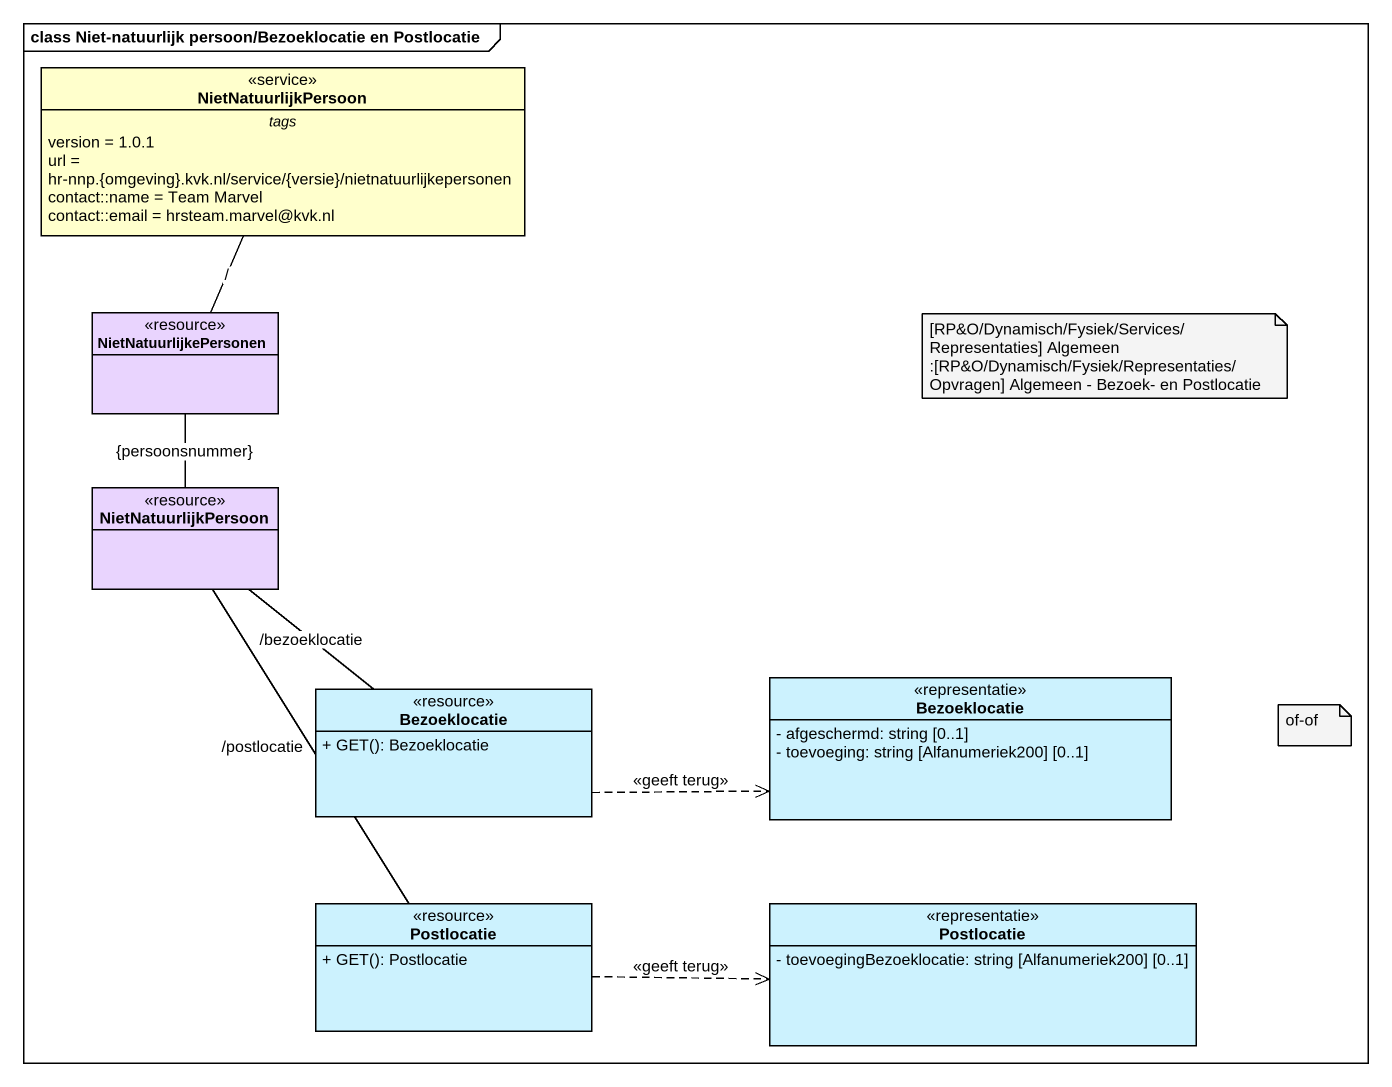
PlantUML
@startuml
mainframe class Niet-natuurlijk persoon/Bezoeklocatie en Postlocatie
hide circle
hide empty members
skinparam classAttributeIconSize 0
class NietNatuurlijkPersoon <<service>> {
  -- tags --
  version = 1.0.1
  url = hr-nnp.{omgeving}.kvk.nl/service/{versie}/nietnatuurlijkepersonen
  contact::name = Team Marvel
  contact::email = hrsteam.marvel@kvk.nl
}
class NietNatuurlijkePersonen <<resource>> #E9D4FE
class "NietNatuurlijkPersoon" as NietNatuurlijkPersoon_2 <<resource>> #E9D4FE
class Bezoeklocatie <<resource>> #CCF2FE {
  + GET(): Bezoeklocatie
}
class "Bezoeklocatie" as Bezoeklocatie_2 <<representatie>> #CCF2FE {
  - afgeschermd: string [0..1]
  - toevoeging: string [Alfanumeriek200] [0..1]
}
class Postlocatie <<resource>> #CCF2FE {
  + GET(): Postlocatie
}
class "Postlocatie" as Postlocatie_2 <<representatie>> #CCF2FE {
  - toevoegingBezoeklocatie: string [Alfanumeriek200] [0..1]
}
NietNatuurlijkPersoon -- NietNatuurlijkePersonen : /
NietNatuurlijkePersonen -- NietNatuurlijkPersoon_2 : {persoonsnummer}
NietNatuurlijkPersoon_2 -- Bezoeklocatie : /bezoeklocatie
NietNatuurlijkPersoon_2 -- Postlocatie : /postlocatie
Bezoeklocatie .right.> Bezoeklocatie_2 : <<geeft terug>>
Postlocatie .right.> Postlocatie_2 : <<geeft terug>>
note as N1
  [RP&O/Dynamisch/Fysiek/Services/Representaties] Algemeen :[RP&O/Dynamisch/Fysiek/Representaties/Opvragen] Algemeen - Bezoek- en Postlocatie
end note
note as N2
  of-of
end note
@enduml
